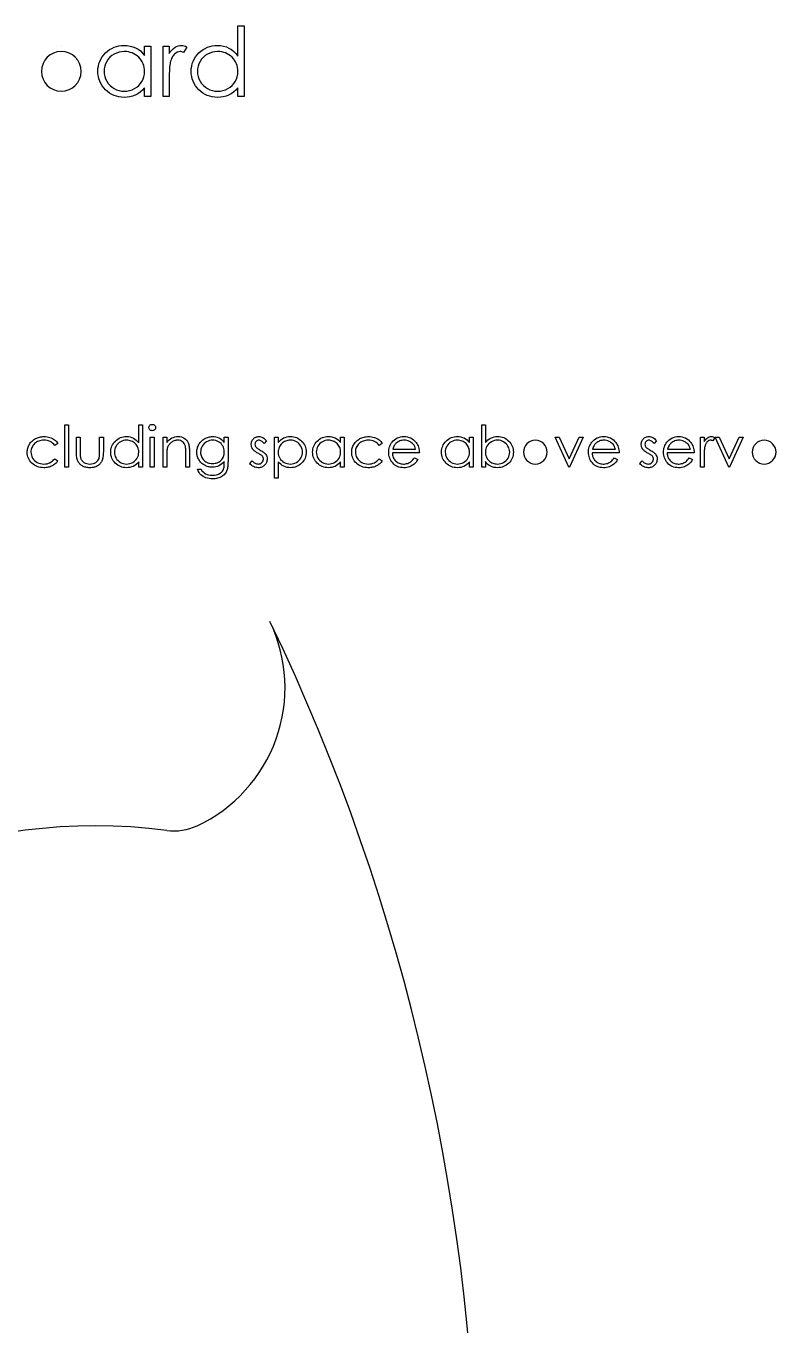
# Model space of a CAD drawing. Header units: inches. Extents: x -3.18 to 1.88, y -2.18 to 2.79.
# Drawn here: x 0.515 to 1.879, y 0.424 to 2.788 of the extents above; entities that cross this region are included whole.
import ezdxf

# ---------------------------------------------------------------- set-up
doc = ezdxf.new("R2010")
doc.units = ezdxf.units.IN
doc.header["$MEASUREMENT"] = 0

msp = doc.modelspace()

# ---------------------------------------------------------------- linework, layer by layer
at = {"color": 7, "linetype": 'Continuous'}
for p, q in [((0.5789, 2.7531), (0.5789, 2.7531)), ((1.4414, 2.0418), (1.4414, 2.0418)), ((1.8578, 2.0418), (1.8578, 2.0418))]:
    msp.add_line(p, q, dxfattribs=at)
at = {"color": 7, "linetype": 'Continuous', "flags": 128}
for points in [[(0.9114, 2.7884), (0.9114, 2.6602), (0.9114, 2.6602), (0.9002, 2.6602), (0.9002, 2.6602), (0.9002, 2.676), (0.9002, 2.676), (0.8963, 2.6718), (0.8922, 2.6682), (0.8879, 2.6652), (0.8833, 2.6627), (0.8786, 2.6609), (0.8736, 2.6596), (0.8683, 2.6588), (0.8629, 2.6586), (0.8629, 2.6586), (0.8581, 2.6588), (0.8534, 2.6594), (0.8489, 2.6605), (0.8446, 2.662), (0.8405, 2.664), (0.8366, 2.6664), (0.8328, 2.6692), (0.8292, 2.6724), (0.8259, 2.676), (0.8231, 2.6797), (0.8207, 2.6836), (0.8188, 2.6878), (0.8172, 2.6921), (0.8162, 2.6966), (0.8155, 2.7012), (0.8153, 2.7061), (0.8153, 2.7061), (0.8155, 2.7109), (0.8162, 2.7155), (0.8173, 2.7199), (0.8188, 2.7241), (0.8208, 2.7282), (0.8232, 2.7321), (0.826, 2.7358), (0.8293, 2.7393), (0.833, 2.7426), (0.8368, 2.7454), (0.8407, 2.7477), (0.8449, 2.7497), (0.8492, 2.7512), (0.8537, 2.7523), (0.8584, 2.7529), (0.8633, 2.7531), (0.8633, 2.7531), (0.8688, 2.7528), (0.8741, 2.7519), (0.8792, 2.7504), (0.8839, 2.7483), (0.8884, 2.7456), (0.8927, 2.7423), (0.8966, 2.7383), (0.9002, 2.7338), (0.9002, 2.7338), (0.9002, 2.7884), (0.9002, 2.7884), (0.9114, 2.7884)], [(0.7416, 2.7515), (0.7416, 2.6602), (0.7416, 2.6602), (0.7303, 2.6602), (0.7303, 2.6602), (0.7303, 2.676), (0.7303, 2.676), (0.7265, 2.6718), (0.7224, 2.6682), (0.718, 2.6652), (0.7135, 2.6627), (0.7087, 2.6609), (0.7037, 2.6596), (0.6985, 2.6588), (0.693, 2.6586), (0.693, 2.6586), (0.6882, 2.6588), (0.6835, 2.6594), (0.6791, 2.6605), (0.6748, 2.662), (0.6706, 2.664), (0.6667, 2.6664), (0.6629, 2.6692), (0.6594, 2.6724), (0.6561, 2.676), (0.6532, 2.6797), (0.6509, 2.6836), (0.6489, 2.6878), (0.6474, 2.6921), (0.6463, 2.6966), (0.6456, 2.7012), (0.6454, 2.7061), (0.6454, 2.7061), (0.6456, 2.7109), (0.6463, 2.7155), (0.6474, 2.7199), (0.6489, 2.7241), (0.6509, 2.7282), (0.6533, 2.7321), (0.6562, 2.7358), (0.6595, 2.7393), (0.6631, 2.7426), (0.6669, 2.7454), (0.6708, 2.7477), (0.675, 2.7497), (0.6793, 2.7512), (0.6838, 2.7523), (0.6885, 2.7529), (0.6934, 2.7531), (0.6934, 2.7531), (0.699, 2.7528), (0.7043, 2.752), (0.7093, 2.7506), (0.7141, 2.7487), (0.7185, 2.7462), (0.7228, 2.743), (0.7267, 2.7391), (0.7303, 2.7346), (0.7303, 2.7346), (0.7303, 2.7515), (0.7303, 2.7515), (0.7416, 2.7515)], [(0.764, 2.7515), (0.7752, 2.7515), (0.7752, 2.7515), (0.7752, 2.7381), (0.7752, 2.7381), (0.7778, 2.7418), (0.7804, 2.7449), (0.7831, 2.7475), (0.7858, 2.7496), (0.7887, 2.7511), (0.7916, 2.7522), (0.7945, 2.7529), (0.7975, 2.7531), (0.7975, 2.7531), (0.7998, 2.7529), (0.8022, 2.7523), (0.8047, 2.7514), (0.8073, 2.75), (0.8073, 2.75), (0.8011, 2.7403), (0.8011, 2.7403), (0.7995, 2.741), (0.798, 2.7415), (0.7966, 2.7418), (0.7954, 2.7419), (0.7954, 2.7419), (0.7927, 2.7416), (0.79, 2.7407), (0.7875, 2.7392), (0.7849, 2.7371), (0.7837, 2.7358), (0.7825, 2.7344), (0.7815, 2.7328), (0.7805, 2.731), (0.7795, 2.729), (0.7787, 2.7269), (0.7779, 2.7246), (0.7772, 2.7222), (0.7772, 2.7222), (0.7767, 2.72), (0.7763, 2.7174), (0.776, 2.7142), (0.7757, 2.7105), (0.7755, 2.7063), (0.7753, 2.7017), (0.7752, 2.6965), (0.7752, 2.6909), (0.7752, 2.6909), (0.7752, 2.6602), (0.7752, 2.6602), (0.764, 2.6602), (0.764, 2.6602), (0.764, 2.7515)], [(0.6935, 2.7419), (0.6886, 2.7416), (0.6839, 2.7407), (0.6794, 2.7392), (0.6751, 2.7372), (0.6711, 2.7346), (0.6675, 2.7315), (0.6643, 2.728), (0.6616, 2.724), (0.6594, 2.7197), (0.6579, 2.7152), (0.6569, 2.7107), (0.6566, 2.706), (0.6566, 2.706), (0.6569, 2.7013), (0.6579, 2.6968), (0.6595, 2.6923), (0.6617, 2.6879), (0.6644, 2.6839), (0.6676, 2.6803), (0.6712, 2.6772), (0.6752, 2.6746), (0.6795, 2.6725), (0.684, 2.671), (0.6886, 2.6701), (0.6934, 2.6698), (0.6934, 2.6698), (0.6983, 2.6701), (0.703, 2.671), (0.7076, 2.6724), (0.7121, 2.6745), (0.7162, 2.6771), (0.7198, 2.6801), (0.723, 2.6835), (0.7256, 2.6874), (0.7277, 2.6915), (0.7292, 2.696), (0.73, 2.7007), (0.7303, 2.7056), (0.7303, 2.7056), (0.7302, 2.7094), (0.7297, 2.7131), (0.7288, 2.7165), (0.7277, 2.7198), (0.7262, 2.723), (0.7244, 2.726), (0.7222, 2.7288), (0.7197, 2.7315), (0.717, 2.7339), (0.7141, 2.7361), (0.711, 2.7378), (0.7079, 2.7393), (0.7045, 2.7404), (0.701, 2.7412), (0.6973, 2.7418), (0.6935, 2.7419)], [(0.8634, 2.7419), (0.8585, 2.7416), (0.8538, 2.7407), (0.8493, 2.7392), (0.8449, 2.7372), (0.8409, 2.7346), (0.8374, 2.7315), (0.8342, 2.728), (0.8315, 2.724), (0.8293, 2.7197), (0.8277, 2.7152), (0.8268, 2.7107), (0.8265, 2.706), (0.8265, 2.706), (0.8268, 2.7013), (0.8277, 2.6968), (0.8293, 2.6923), (0.8315, 2.6879), (0.8343, 2.6839), (0.8374, 2.6803), (0.841, 2.6772), (0.8451, 2.6746), (0.8494, 2.6725), (0.8539, 2.671), (0.8585, 2.6701), (0.8633, 2.6698), (0.8633, 2.6698), (0.8682, 2.6701), (0.8729, 2.671), (0.8775, 2.6724), (0.8819, 2.6745), (0.8861, 2.6771), (0.8897, 2.6801), (0.8928, 2.6835), (0.8955, 2.6874), (0.8975, 2.6915), (0.899, 2.696), (0.8999, 2.7007), (0.9002, 2.7056), (0.9002, 2.7056), (0.9, 2.7094), (0.8995, 2.7131), (0.8987, 2.7165), (0.8976, 2.7198), (0.8961, 2.723), (0.8942, 2.726), (0.8921, 2.7288), (0.8896, 2.7315), (0.8868, 2.7339), (0.884, 2.7361), (0.8809, 2.7378), (0.8777, 2.7393), (0.8744, 2.7404), (0.8709, 2.7412), (0.8672, 2.7418), (0.8634, 2.7419)], [(0.5852, 2.0629), (0.5919, 2.0629), (0.5919, 2.0629), (0.5919, 1.986), (0.5919, 1.986), (0.5852, 1.986), (0.5852, 1.986), (0.5852, 2.0629)], [(0.7265, 2.0629), (0.7265, 1.986), (0.7265, 1.986), (0.7198, 1.986), (0.7198, 1.986), (0.7198, 1.9955), (0.7198, 1.9955), (0.7174, 1.993), (0.715, 1.9908), (0.7124, 1.989), (0.7097, 1.9875), (0.7068, 1.9864), (0.7038, 1.9857), (0.7007, 1.9852), (0.6974, 1.985), (0.6974, 1.985), (0.6945, 1.9852), (0.6917, 1.9856), (0.689, 1.9862), (0.6864, 1.9871), (0.684, 1.9883), (0.6816, 1.9897), (0.6793, 1.9914), (0.6772, 1.9933), (0.6752, 1.9955), (0.6735, 1.9977), (0.6721, 2.0001), (0.6709, 2.0026), (0.67, 2.0051), (0.6693, 2.0078), (0.669, 2.0106), (0.6688, 2.0136), (0.6688, 2.0136), (0.669, 2.0164), (0.6693, 2.0192), (0.67, 2.0218), (0.6709, 2.0244), (0.6721, 2.0268), (0.6736, 2.0291), (0.6753, 2.0314), (0.6773, 2.0335), (0.6794, 2.0354), (0.6817, 2.0371), (0.6841, 2.0385), (0.6866, 2.0397), (0.6892, 2.0406), (0.6919, 2.0413), (0.6947, 2.0416), (0.6976, 2.0418), (0.6976, 2.0418), (0.701, 2.0416), (0.7041, 2.041), (0.7072, 2.0401), (0.71, 2.0389), (0.7127, 2.0372), (0.7152, 2.0353), (0.7176, 2.0329), (0.7198, 2.0302), (0.7198, 2.0302), (0.7198, 2.0629), (0.7198, 2.0629), (0.7265, 2.0629)], [(0.7443, 2.0639), (0.7455, 2.0638), (0.7467, 2.0635), (0.7477, 2.0629), (0.7487, 2.0622), (0.7495, 2.0613), (0.7501, 2.0603), (0.7504, 2.0592), (0.7505, 2.0581), (0.7505, 2.0581), (0.7504, 2.057), (0.7501, 2.0559), (0.7495, 2.0549), (0.7487, 2.054), (0.7477, 2.0533), (0.7467, 2.0528), (0.7455, 2.0525), (0.7443, 2.0523), (0.7443, 2.0523), (0.743, 2.0525), (0.7419, 2.0528), (0.7408, 2.0533), (0.7399, 2.054), (0.7391, 2.0549), (0.7385, 2.0559), (0.7382, 2.057), (0.738, 2.0581), (0.738, 2.0581), (0.7382, 2.0592), (0.7385, 2.0603), (0.7391, 2.0613), (0.7399, 2.0622), (0.7408, 2.0629), (0.7419, 2.0635), (0.743, 2.0638), (0.7443, 2.0639)], [(1.3438, 1.986), (1.3438, 2.0629), (1.3438, 2.0629), (1.3505, 2.0629), (1.3505, 2.0629), (1.3505, 2.0309), (1.3505, 2.0309), (1.3529, 2.0334), (1.3553, 2.0356), (1.3579, 2.0375), (1.3606, 2.039), (1.3635, 2.0402), (1.3665, 2.0411), (1.3696, 2.0416), (1.3729, 2.0418), (1.3729, 2.0418), (1.3758, 2.0416), (1.3786, 2.0412), (1.3813, 2.0406), (1.3839, 2.0397), (1.3863, 2.0385), (1.3887, 2.0371), (1.391, 2.0354), (1.3931, 2.0335), (1.3951, 2.0313), (1.3968, 2.0291), (1.3982, 2.0267), (1.3994, 2.0243), (1.4003, 2.0217), (1.401, 2.019), (1.4014, 2.0162), (1.4015, 2.0133), (1.4015, 2.0133), (1.4014, 2.0104), (1.401, 2.0077), (1.4003, 2.005), (1.3994, 2.0025), (1.3982, 2), (1.3967, 1.9977), (1.395, 1.9954), (1.393, 1.9933), (1.3909, 1.9914), (1.3886, 1.9897), (1.3862, 1.9883), (1.3837, 1.9871), (1.3811, 1.9862), (1.3784, 1.9855), (1.3756, 1.9852), (1.3727, 1.985), (1.3727, 1.985), (1.3694, 1.9852), (1.3662, 1.9857), (1.3632, 1.9865), (1.3603, 1.9877), (1.3576, 1.9892), (1.3551, 1.9911), (1.3528, 1.9935), (1.3505, 1.9961), (1.3505, 1.9961), (1.3505, 1.986), (1.3505, 1.986), (1.3438, 1.986)], [(0.5727, 2.0289), (0.567, 2.0254), (0.567, 2.0254), (0.5651, 2.0277), (0.563, 2.0296), (0.5608, 2.0313), (0.5584, 2.0326), (0.5558, 2.0337), (0.5531, 2.0344), (0.5502, 2.0349), (0.5471, 2.035), (0.5471, 2.035), (0.5446, 2.0349), (0.5422, 2.0346), (0.54, 2.0342), (0.5378, 2.0335), (0.5358, 2.0326), (0.5339, 2.0315), (0.532, 2.0302), (0.5303, 2.0288), (0.5287, 2.0272), (0.5274, 2.0255), (0.5262, 2.0237), (0.5253, 2.0218), (0.5246, 2.0199), (0.524, 2.0179), (0.5237, 2.0157), (0.5236, 2.0136), (0.5236, 2.0136), (0.5238, 2.0107), (0.5244, 2.0079), (0.5254, 2.0052), (0.5267, 2.0026), (0.5284, 2.0002), (0.5303, 1.998), (0.5326, 1.9962), (0.5351, 1.9946), (0.5379, 1.9934), (0.5408, 1.9925), (0.5439, 1.9919), (0.5471, 1.9918), (0.5471, 1.9918), (0.5501, 1.9919), (0.5529, 1.9924), (0.5556, 1.9931), (0.5582, 1.9942), (0.5606, 1.9955), (0.5629, 1.9972), (0.565, 1.9991), (0.567, 2.0014), (0.567, 2.0014), (0.5727, 1.9977), (0.5727, 1.9977), (0.5716, 1.9962), (0.5705, 1.9948), (0.5693, 1.9936), (0.568, 1.9924), (0.5667, 1.9912), (0.5652, 1.9902), (0.5637, 1.9892), (0.5621, 1.9884), (0.5604, 1.9876), (0.5587, 1.9869), (0.5569, 1.9863), (0.555, 1.9859), (0.5531, 1.9855), (0.5511, 1.9852), (0.5491, 1.9851), (0.547, 1.985), (0.547, 1.985), (0.5438, 1.9852), (0.5408, 1.9855), (0.5379, 1.9862), (0.5351, 1.9871), (0.5325, 1.9882), (0.53, 1.9896), (0.5277, 1.9913), (0.5255, 1.9932), (0.5234, 1.9953), (0.5217, 1.9975), (0.5202, 1.9998), (0.519, 2.0022), (0.5181, 2.0047), (0.5174, 2.0073), (0.517, 2.0101), (0.5169, 2.013), (0.5169, 2.013), (0.517, 2.0149), (0.5171, 2.0168), (0.5174, 2.0187), (0.5179, 2.0205), (0.5185, 2.0223), (0.5191, 2.0241), (0.52, 2.0258), (0.5209, 2.0275), (0.5219, 2.0291), (0.5231, 2.0307), (0.5243, 2.0321), (0.5257, 2.0335), (0.5271, 2.0348), (0.5286, 2.0359), (0.5302, 2.037), (0.5319, 2.038), (0.5337, 2.0389), (0.5355, 2.0396), (0.5374, 2.0403), (0.5393, 2.0408), (0.5413, 2.0412), (0.5433, 2.0415), (0.5454, 2.0417), (0.5476, 2.0418), (0.5476, 2.0418), (0.5503, 2.0417), (0.5529, 2.0413), (0.5555, 2.0408), (0.5581, 2.0401), (0.5605, 2.0392), (0.5628, 2.0382), (0.5648, 2.037), (0.5667, 2.0357), (0.5684, 2.0343), (0.5699, 2.0327), (0.5714, 2.0309), (0.5727, 2.0289)], [(0.6063, 2.0408), (0.613, 2.0408), (0.613, 2.0408), (0.613, 2.0154), (0.613, 2.0154), (0.6131, 2.0131), (0.6131, 2.0111), (0.6132, 2.0092), (0.6133, 2.0075), (0.6135, 2.006), (0.6136, 2.0047), (0.6139, 2.0035), (0.6141, 2.0026), (0.6141, 2.0026), (0.6146, 2.0014), (0.6151, 2.0002), (0.6157, 1.9991), (0.6164, 1.9981), (0.6172, 1.9971), (0.6181, 1.9962), (0.6191, 1.9954), (0.6202, 1.9947), (0.6226, 1.9934), (0.6251, 1.9925), (0.6279, 1.9919), (0.6309, 1.9918), (0.6309, 1.9918), (0.6339, 1.9919), (0.6367, 1.9925), (0.6392, 1.9934), (0.6415, 1.9946), (0.6435, 1.9961), (0.6452, 1.9979), (0.6465, 1.9998), (0.6475, 2.002), (0.6475, 2.002), (0.6478, 2.0029), (0.648, 2.004), (0.6482, 2.0054), (0.6484, 2.0069), (0.6485, 2.0087), (0.6485, 2.0107), (0.6486, 2.013), (0.6486, 2.0154), (0.6486, 2.0154), (0.6486, 2.0408), (0.6486, 2.0408), (0.6554, 2.0408), (0.6554, 2.0408), (0.6554, 2.0141), (0.6554, 2.0141), (0.6553, 2.0114), (0.6552, 2.0089), (0.655, 2.0065), (0.6547, 2.0043), (0.6543, 2.0022), (0.6538, 2.0004), (0.6533, 1.9987), (0.6526, 1.9972), (0.6519, 1.9958), (0.6511, 1.9945), (0.6502, 1.9933), (0.6493, 1.9921), (0.6482, 1.991), (0.6471, 1.99), (0.6458, 1.9891), (0.6445, 1.9883), (0.6431, 1.9875), (0.6416, 1.9868), (0.64, 1.9863), (0.6384, 1.9858), (0.6366, 1.9855), (0.6348, 1.9852), (0.6329, 1.9851), (0.6309, 1.985), (0.6309, 1.985), (0.6289, 1.9851), (0.627, 1.9852), (0.6251, 1.9855), (0.6234, 1.9858), (0.6217, 1.9863), (0.6201, 1.9868), (0.6186, 1.9875), (0.6172, 1.9883), (0.6159, 1.9891), (0.6146, 1.99), (0.6135, 1.991), (0.6124, 1.9921), (0.6114, 1.9933), (0.6106, 1.9945), (0.6097, 1.9959), (0.609, 1.9973), (0.6084, 1.9988), (0.6078, 2.0005), (0.6074, 2.0024), (0.607, 2.0045), (0.6067, 2.0067), (0.6065, 2.0092), (0.6064, 2.0118), (0.6063, 2.0146), (0.6063, 2.0146), (0.6063, 2.0408)], [(0.6977, 2.035), (0.6947, 2.0349), (0.6919, 2.0343), (0.6892, 2.0334), (0.6866, 2.0322), (0.6842, 2.0307), (0.6821, 2.0288), (0.6802, 2.0267), (0.6785, 2.0243), (0.6772, 2.0217), (0.6763, 2.019), (0.6757, 2.0163), (0.6755, 2.0135), (0.6755, 2.0135), (0.6757, 2.0107), (0.6763, 2.0079), (0.6772, 2.0053), (0.6786, 2.0027), (0.6802, 2.0002), (0.6821, 1.9981), (0.6843, 1.9962), (0.6867, 1.9946), (0.6893, 1.9934), (0.692, 1.9925), (0.6948, 1.9919), (0.6976, 1.9918), (0.6976, 1.9918), (0.7005, 1.9919), (0.7034, 1.9925), (0.7061, 1.9934), (0.7088, 1.9946), (0.7113, 1.9962), (0.7135, 1.998), (0.7153, 2), (0.7169, 2.0023), (0.7182, 2.0048), (0.7191, 2.0075), (0.7196, 2.0103), (0.7198, 2.0133), (0.7198, 2.0133), (0.7197, 2.0156), (0.7194, 2.0177), (0.7189, 2.0198), (0.7182, 2.0218), (0.7173, 2.0237), (0.7162, 2.0255), (0.7149, 2.0272), (0.7134, 2.0288), (0.7118, 2.0303), (0.71, 2.0315), (0.7082, 2.0326), (0.7063, 2.0335), (0.7043, 2.0342), (0.7022, 2.0346), (0.7, 2.0349), (0.6977, 2.035)], [(0.7409, 2.0408), (0.7477, 2.0408), (0.7477, 2.0408), (0.7477, 1.986), (0.7477, 1.986), (0.7409, 1.986), (0.7409, 1.986), (0.7409, 2.0408)], [(0.764, 2.0408), (0.7707, 2.0408), (0.7707, 2.0408), (0.7707, 2.0309), (0.7707, 2.0309), (0.7729, 2.0336), (0.7753, 2.0358), (0.7777, 2.0377), (0.7802, 2.0392), (0.7829, 2.0403), (0.7857, 2.0411), (0.7886, 2.0416), (0.7916, 2.0418), (0.7916, 2.0418), (0.7946, 2.0416), (0.7975, 2.041), (0.8002, 2.04), (0.8026, 2.0387), (0.8049, 2.037), (0.8069, 2.035), (0.8085, 2.0328), (0.8098, 2.0303), (0.8103, 2.0289), (0.8108, 2.0273), (0.8112, 2.0256), (0.8115, 2.0236), (0.8118, 2.0215), (0.8119, 2.0192), (0.8121, 2.0167), (0.8121, 2.014), (0.8121, 2.014), (0.8121, 1.986), (0.8121, 1.986), (0.8054, 1.986), (0.8054, 1.986), (0.8054, 2.0118), (0.8054, 2.0118), (0.8053, 2.014), (0.8053, 2.0161), (0.8052, 2.0179), (0.8052, 2.0196), (0.805, 2.021), (0.8049, 2.0223), (0.8047, 2.0234), (0.8046, 2.0242), (0.8046, 2.0242), (0.8038, 2.0268), (0.8027, 2.029), (0.8014, 2.0308), (0.7997, 2.0323), (0.7978, 2.0335), (0.7956, 2.0344), (0.7932, 2.0349), (0.7904, 2.035), (0.7904, 2.035), (0.7888, 2.035), (0.7872, 2.0348), (0.7857, 2.0345), (0.7842, 2.034), (0.7827, 2.0334), (0.7813, 2.0327), (0.7799, 2.0318), (0.7786, 2.0309), (0.7774, 2.0298), (0.7763, 2.0287), (0.7752, 2.0275), (0.7743, 2.0262), (0.7735, 2.0249), (0.7728, 2.0235), (0.7722, 2.022), (0.7718, 2.0205), (0.7718, 2.0205), (0.7715, 2.0194), (0.7713, 2.0181), (0.7711, 2.0166), (0.771, 2.0148), (0.7709, 2.0129), (0.7708, 2.0107), (0.7708, 2.0084), (0.7707, 2.0058), (0.7707, 2.0058), (0.7707, 1.986), (0.7707, 1.986), (0.764, 1.986), (0.764, 1.986), (0.764, 2.0408)], [(0.8755, 2.0408), (0.8823, 2.0408), (0.8823, 2.0408), (0.8823, 1.9973), (0.8823, 1.9973), (0.8822, 1.9945), (0.8822, 1.9919), (0.882, 1.9896), (0.8818, 1.9874), (0.8815, 1.9854), (0.8811, 1.9835), (0.8807, 1.9819), (0.8803, 1.9805), (0.8803, 1.9805), (0.8795, 1.9787), (0.8787, 1.977), (0.8777, 1.9753), (0.8765, 1.9738), (0.8753, 1.9724), (0.8739, 1.9712), (0.8724, 1.97), (0.8708, 1.9689), (0.869, 1.968), (0.8672, 1.9671), (0.8653, 1.9664), (0.8633, 1.9659), (0.8612, 1.9654), (0.8591, 1.9651), (0.8568, 1.9649), (0.8545, 1.9648), (0.8545, 1.9648), (0.8511, 1.965), (0.8479, 1.9654), (0.8448, 1.966), (0.842, 1.9669), (0.8393, 1.968), (0.8369, 1.9692), (0.8348, 1.9706), (0.8329, 1.9723), (0.8312, 1.9741), (0.8296, 1.9764), (0.828, 1.9791), (0.8265, 1.9822), (0.8265, 1.9822), (0.8332, 1.9822), (0.8332, 1.9822), (0.8349, 1.9796), (0.8369, 1.9775), (0.839, 1.9756), (0.8414, 1.9742), (0.8441, 1.973), (0.847, 1.9722), (0.8503, 1.9717), (0.8539, 1.9716), (0.8539, 1.9716), (0.8574, 1.9717), (0.8606, 1.9722), (0.8635, 1.973), (0.8662, 1.9742), (0.8685, 1.9755), (0.8705, 1.9771), (0.8721, 1.9788), (0.8734, 1.9807), (0.8739, 1.9817), (0.8743, 1.983), (0.8747, 1.9843), (0.875, 1.9859), (0.8752, 1.9876), (0.8754, 1.9895), (0.8755, 1.9915), (0.8755, 1.9937), (0.8755, 1.9937), (0.8755, 1.9965), (0.8755, 1.9965), (0.8734, 1.9941), (0.8711, 1.992), (0.8686, 1.9902), (0.8658, 1.9887), (0.8629, 1.9875), (0.8599, 1.9867), (0.8568, 1.9862), (0.8536, 1.986), (0.8536, 1.986), (0.8518, 1.9861), (0.8499, 1.9862), (0.8481, 1.9865), (0.8463, 1.9869), (0.8446, 1.9875), (0.8428, 1.9881), (0.8411, 1.9889), (0.8394, 1.9897), (0.8378, 1.9907), (0.8363, 1.9918), (0.8349, 1.9929), (0.8336, 1.9941), (0.8323, 1.9954), (0.8312, 1.9968), (0.8301, 1.9982), (0.8292, 1.9997), (0.8283, 2.0013), (0.8276, 2.003), (0.827, 2.0046), (0.8264, 2.0064), (0.8261, 2.0081), (0.8258, 2.0099), (0.8256, 2.0117), (0.8255, 2.0136), (0.8255, 2.0136), (0.8256, 2.0154), (0.8258, 2.0173), (0.8261, 2.0191), (0.8265, 2.0209), (0.827, 2.0226), (0.8277, 2.0243), (0.8284, 2.026), (0.8293, 2.0276), (0.8303, 2.0292), (0.8314, 2.0307), (0.8326, 2.0322), (0.8338, 2.0335), (0.8352, 2.0347), (0.8366, 2.0359), (0.8382, 2.037), (0.8398, 2.038), (0.8415, 2.0389), (0.8432, 2.0396), (0.8449, 2.0403), (0.8466, 2.0408), (0.8484, 2.0412), (0.8502, 2.0415), (0.852, 2.0417), (0.8539, 2.0418), (0.8539, 2.0418), (0.8569, 2.0416), (0.8598, 2.0412), (0.8626, 2.0405), (0.8653, 2.0394), (0.8679, 2.0381), (0.8705, 2.0362), (0.8731, 2.0339), (0.8755, 2.0312), (0.8755, 2.0312), (0.8755, 2.0408)], [(0.8544, 2.035), (0.8514, 2.0349), (0.8486, 2.0343), (0.8459, 2.0334), (0.8433, 2.0322), (0.8408, 2.0306), (0.8387, 2.0288), (0.8368, 2.0266), (0.8352, 2.0242), (0.8339, 2.0217), (0.833, 2.019), (0.8325, 2.0162), (0.8323, 2.0133), (0.8323, 2.0133), (0.8324, 2.0111), (0.8327, 2.009), (0.8331, 2.007), (0.8338, 2.0052), (0.8346, 2.0034), (0.8357, 2.0017), (0.8369, 2.0001), (0.8383, 1.9986), (0.8399, 1.9972), (0.8416, 1.996), (0.8434, 1.995), (0.8453, 1.9942), (0.8473, 1.9936), (0.8494, 1.9931), (0.8516, 1.9928), (0.854, 1.9927), (0.854, 1.9927), (0.8564, 1.9928), (0.8586, 1.9931), (0.8607, 1.9935), (0.8628, 1.9942), (0.8647, 1.995), (0.8664, 1.996), (0.8681, 1.9972), (0.8696, 1.9985), (0.871, 2), (0.8722, 2.0016), (0.8732, 2.0034), (0.8741, 2.0052), (0.8747, 2.0072), (0.8752, 2.0092), (0.8755, 2.0114), (0.8755, 2.0137), (0.8755, 2.0137), (0.8754, 2.0167), (0.8749, 2.0195), (0.874, 2.0222), (0.8728, 2.0246), (0.8713, 2.0269), (0.8695, 2.029), (0.8675, 2.0307), (0.8651, 2.0322), (0.8626, 2.0335), (0.86, 2.0343), (0.8572, 2.0349), (0.8544, 2.035)], [(0.9525, 2.034), (0.9479, 2.0293), (0.9479, 2.0293), (0.9467, 2.0306), (0.9455, 2.0318), (0.9443, 2.0328), (0.9431, 2.0336), (0.9419, 2.0342), (0.9408, 2.0347), (0.9396, 2.0349), (0.9384, 2.035), (0.9384, 2.035), (0.937, 2.0349), (0.9357, 2.0345), (0.9345, 2.0338), (0.9334, 2.0328), (0.9325, 2.0317), (0.9318, 2.0304), (0.9315, 2.0291), (0.9313, 2.0277), (0.9313, 2.0277), (0.9314, 2.0264), (0.9318, 2.0251), (0.9324, 2.0239), (0.9332, 2.0227), (0.9332, 2.0227), (0.9337, 2.0221), (0.9344, 2.0214), (0.9351, 2.0208), (0.9361, 2.0201), (0.9371, 2.0194), (0.9383, 2.0186), (0.9396, 2.0178), (0.941, 2.017), (0.941, 2.017), (0.9427, 2.016), (0.9443, 2.0151), (0.9458, 2.0141), (0.9471, 2.0131), (0.9483, 2.0122), (0.9493, 2.0112), (0.9502, 2.0103), (0.9509, 2.0093), (0.9509, 2.0093), (0.952, 2.0074), (0.9528, 2.0053), (0.9533, 2.0032), (0.9534, 2.0009), (0.9534, 2.0009), (0.9534, 1.9992), (0.9531, 1.9977), (0.9528, 1.9962), (0.9523, 1.9948), (0.9516, 1.9934), (0.9508, 1.9921), (0.9499, 1.9908), (0.9488, 1.9896), (0.9476, 1.9886), (0.9464, 1.9876), (0.9451, 1.9868), (0.9437, 1.9862), (0.9422, 1.9857), (0.9407, 1.9853), (0.9391, 1.9851), (0.9374, 1.985), (0.9374, 1.985), (0.9351, 1.9852), (0.9329, 1.9855), (0.9307, 1.9861), (0.9286, 1.987), (0.9266, 1.9881), (0.9248, 1.9894), (0.9232, 1.9908), (0.9217, 1.9925), (0.9217, 1.9925), (0.9262, 1.9975), (0.9262, 1.9975), (0.9275, 1.9962), (0.9288, 1.995), (0.9301, 1.994), (0.9314, 1.9932), (0.9328, 1.9926), (0.9342, 1.9921), (0.9356, 1.9919), (0.937, 1.9918), (0.937, 1.9918), (0.939, 1.9919), (0.9408, 1.9924), (0.9424, 1.9932), (0.9439, 1.9944), (0.9451, 1.9958), (0.946, 1.9973), (0.9465, 1.9989), (0.9467, 2.0006), (0.9467, 2.0006), (0.9466, 2.002), (0.9462, 2.0034), (0.9457, 2.0046), (0.9449, 2.0058), (0.9449, 2.0058), (0.9443, 2.0064), (0.9436, 2.007), (0.9428, 2.0077), (0.9419, 2.0084), (0.9408, 2.0091), (0.9395, 2.0098), (0.9381, 2.0106), (0.9365, 2.0115), (0.9365, 2.0115), (0.9349, 2.0124), (0.9333, 2.0134), (0.932, 2.0143), (0.9307, 2.0152), (0.9296, 2.0162), (0.9286, 2.0171), (0.9278, 2.018), (0.9271, 2.0189), (0.9271, 2.0189), (0.926, 2.0209), (0.9252, 2.0229), (0.9247, 2.0251), (0.9246, 2.0274), (0.9246, 2.0274), (0.9246, 2.0289), (0.9248, 2.0303), (0.9251, 2.0317), (0.9256, 2.0331), (0.9261, 2.0343), (0.9268, 2.0355), (0.9276, 2.0366), (0.9285, 2.0377), (0.9295, 2.0386), (0.9306, 2.0395), (0.9318, 2.0402), (0.933, 2.0407), (0.9342, 2.0412), (0.9356, 2.0415), (0.937, 2.0417), (0.9384, 2.0418), (0.9384, 2.0418), (0.9402, 2.0416), (0.9419, 2.0413), (0.9437, 2.0407), (0.9454, 2.0398), (0.9472, 2.0387), (0.9489, 2.0374), (0.9507, 2.0358), (0.9525, 2.034)], [(0.9669, 2.0408), (0.9736, 2.0408), (0.9736, 2.0408), (0.9736, 2.0307), (0.9736, 2.0307), (0.9758, 2.0334), (0.9782, 2.0357), (0.9807, 2.0376), (0.9834, 2.0391), (0.9863, 2.0403), (0.9893, 2.0411), (0.9924, 2.0416), (0.9958, 2.0418), (0.9958, 2.0418), (0.9987, 2.0416), (1.0015, 2.0413), (1.0042, 2.0406), (1.0068, 2.0397), (1.0093, 2.0385), (1.0117, 2.0371), (1.014, 2.0354), (1.0161, 2.0335), (1.0181, 2.0314), (1.0198, 2.0291), (1.0213, 2.0268), (1.0225, 2.0244), (1.0234, 2.0218), (1.0241, 2.0192), (1.0244, 2.0164), (1.0246, 2.0136), (1.0246, 2.0136), (1.0244, 2.0106), (1.0241, 2.0078), (1.0234, 2.0051), (1.0225, 2.0026), (1.0213, 2.0001), (1.0199, 1.9977), (1.0182, 1.9955), (1.0162, 1.9933), (1.0141, 1.9914), (1.0118, 1.9897), (1.0094, 1.9883), (1.007, 1.9871), (1.0044, 1.9862), (1.0017, 1.9856), (0.9989, 1.9852), (0.996, 1.985), (0.996, 1.985), (0.9927, 1.9852), (0.9896, 1.9857), (0.9866, 1.9866), (0.9837, 1.9878), (0.981, 1.9893), (0.9784, 1.9912), (0.976, 1.9934), (0.9736, 1.9959), (0.9736, 1.9959), (0.9736, 1.9658), (0.9736, 1.9658), (0.9669, 1.9658), (0.9669, 1.9658), (0.9669, 2.0408)], [(0.9957, 2.035), (0.9934, 2.0349), (0.9912, 2.0346), (0.9891, 2.0342), (0.9871, 2.0335), (0.9852, 2.0326), (0.9834, 2.0315), (0.9816, 2.0303), (0.98, 2.0288), (0.9785, 2.0272), (0.9772, 2.0255), (0.9761, 2.0237), (0.9752, 2.0218), (0.9745, 2.0198), (0.974, 2.0177), (0.9737, 2.0156), (0.9736, 2.0133), (0.9736, 2.0133), (0.9738, 2.0103), (0.9743, 2.0075), (0.9752, 2.0048), (0.9765, 2.0023), (0.978, 2), (0.9799, 1.998), (0.9821, 1.9962), (0.9846, 1.9946), (0.9873, 1.9934), (0.9901, 1.9925), (0.9929, 1.9919), (0.9958, 1.9918), (0.9958, 1.9918), (0.9987, 1.9919), (1.0014, 1.9925), (1.0041, 1.9934), (1.0067, 1.9946), (1.0091, 1.9962), (1.0113, 1.9981), (1.0132, 2.0002), (1.0148, 2.0027), (1.0161, 2.0053), (1.0171, 2.0079), (1.0177, 2.0107), (1.0179, 2.0135), (1.0179, 2.0135), (1.0177, 2.0163), (1.0171, 2.019), (1.0162, 2.0217), (1.0148, 2.0243), (1.0132, 2.0267), (1.0113, 2.0288), (1.0092, 2.0307), (1.0068, 2.0322), (1.0042, 2.0334), (1.0015, 2.0343), (0.9987, 2.0349), (0.9957, 2.035)], [(1.0938, 2.0408), (1.0938, 1.986), (1.0938, 1.986), (1.0871, 1.986), (1.0871, 1.986), (1.0871, 1.9955), (1.0871, 1.9955), (1.0848, 1.993), (1.0823, 1.9908), (1.0797, 1.989), (1.077, 1.9875), (1.0741, 1.9864), (1.0711, 1.9857), (1.068, 1.9852), (1.0647, 1.985), (1.0647, 1.985), (1.0618, 1.9852), (1.059, 1.9856), (1.0563, 1.9862), (1.0537, 1.9871), (1.0513, 1.9883), (1.0489, 1.9897), (1.0466, 1.9914), (1.0445, 1.9933), (1.0425, 1.9955), (1.0408, 1.9977), (1.0394, 2.0001), (1.0382, 2.0026), (1.0373, 2.0051), (1.0366, 2.0078), (1.0363, 2.0106), (1.0361, 2.0136), (1.0361, 2.0136), (1.0363, 2.0164), (1.0366, 2.0192), (1.0373, 2.0218), (1.0382, 2.0244), (1.0394, 2.0268), (1.0409, 2.0291), (1.0426, 2.0314), (1.0446, 2.0335), (1.0467, 2.0354), (1.049, 2.0371), (1.0514, 2.0385), (1.0539, 2.0397), (1.0565, 2.0406), (1.0592, 2.0413), (1.062, 2.0416), (1.0649, 2.0418), (1.0649, 2.0418), (1.0683, 2.0416), (1.0714, 2.0411), (1.0745, 2.0403), (1.0773, 2.0391), (1.08, 2.0376), (1.0825, 2.0357), (1.0849, 2.0334), (1.0871, 2.0307), (1.0871, 2.0307), (1.0871, 2.0408), (1.0871, 2.0408), (1.0938, 2.0408)], [(1.065, 2.035), (1.0621, 2.0349), (1.0592, 2.0343), (1.0565, 2.0334), (1.0539, 2.0322), (1.0515, 2.0307), (1.0494, 2.0288), (1.0475, 2.0267), (1.0458, 2.0243), (1.0445, 2.0217), (1.0436, 2.019), (1.043, 2.0163), (1.0429, 2.0135), (1.0429, 2.0135), (1.043, 2.0107), (1.0436, 2.0079), (1.0446, 2.0053), (1.0459, 2.0027), (1.0475, 2.0002), (1.0494, 1.9981), (1.0516, 1.9962), (1.054, 1.9946), (1.0566, 1.9934), (1.0593, 1.9925), (1.0621, 1.9919), (1.0649, 1.9918), (1.0649, 1.9918), (1.0679, 1.9919), (1.0707, 1.9925), (1.0734, 1.9934), (1.0761, 1.9946), (1.0786, 1.9962), (1.0808, 1.998), (1.0827, 2), (1.0842, 2.0023), (1.0855, 2.0048), (1.0864, 2.0075), (1.0869, 2.0103), (1.0871, 2.0133), (1.0871, 2.0133), (1.087, 2.0156), (1.0867, 2.0177), (1.0862, 2.0198), (1.0855, 2.0218), (1.0846, 2.0237), (1.0835, 2.0255), (1.0822, 2.0272), (1.0807, 2.0288), (1.0791, 2.0303), (1.0773, 2.0315), (1.0755, 2.0326), (1.0736, 2.0335), (1.0716, 2.0342), (1.0695, 2.0346), (1.0673, 2.0349), (1.065, 2.035)], [(1.163, 2.0289), (1.1574, 2.0254), (1.1574, 2.0254), (1.1555, 2.0277), (1.1534, 2.0296), (1.1512, 2.0313), (1.1488, 2.0326), (1.1462, 2.0337), (1.1434, 2.0344), (1.1405, 2.0349), (1.1375, 2.035), (1.1375, 2.035), (1.135, 2.0349), (1.1326, 2.0346), (1.1304, 2.0342), (1.1282, 2.0335), (1.1262, 2.0326), (1.1242, 2.0315), (1.1224, 2.0302), (1.1207, 2.0288), (1.1191, 2.0272), (1.1178, 2.0255), (1.1166, 2.0237), (1.1157, 2.0218), (1.1149, 2.0199), (1.1144, 2.0179), (1.1141, 2.0157), (1.114, 2.0136), (1.114, 2.0136), (1.1142, 2.0107), (1.1148, 2.0079), (1.1157, 2.0052), (1.1171, 2.0026), (1.1188, 2.0002), (1.1207, 1.998), (1.123, 1.9962), (1.1255, 1.9946), (1.1283, 1.9934), (1.1312, 1.9925), (1.1343, 1.9919), (1.1375, 1.9918), (1.1375, 1.9918), (1.1405, 1.9919), (1.1433, 1.9924), (1.146, 1.9931), (1.1486, 1.9942), (1.151, 1.9955), (1.1533, 1.9972), (1.1554, 1.9991), (1.1574, 2.0014), (1.1574, 2.0014), (1.163, 1.9977), (1.163, 1.9977), (1.162, 1.9962), (1.1609, 1.9948), (1.1597, 1.9936), (1.1584, 1.9924), (1.1571, 1.9912), (1.1556, 1.9902), (1.1541, 1.9892), (1.1525, 1.9884), (1.1508, 1.9876), (1.1491, 1.9869), (1.1473, 1.9863), (1.1454, 1.9859), (1.1435, 1.9855), (1.1415, 1.9852), (1.1395, 1.9851), (1.1374, 1.985), (1.1374, 1.985), (1.1342, 1.9852), (1.1312, 1.9855), (1.1283, 1.9862), (1.1255, 1.9871), (1.1229, 1.9882), (1.1204, 1.9896), (1.118, 1.9913), (1.1158, 1.9932), (1.1138, 1.9953), (1.1121, 1.9975), (1.1106, 1.9998), (1.1094, 2.0022), (1.1085, 2.0047), (1.1078, 2.0073), (1.1074, 2.0101), (1.1073, 2.013), (1.1073, 2.013), (1.1073, 2.0149), (1.1075, 2.0168), (1.1078, 2.0187), (1.1083, 2.0205), (1.1088, 2.0223), (1.1095, 2.0241), (1.1103, 2.0258), (1.1113, 2.0275), (1.1123, 2.0291), (1.1135, 2.0307), (1.1147, 2.0321), (1.116, 2.0335), (1.1174, 2.0348), (1.119, 2.0359), (1.1206, 2.037), (1.1223, 2.038), (1.1241, 2.0389), (1.1259, 2.0396), (1.1278, 2.0403), (1.1297, 2.0408), (1.1317, 2.0412), (1.1337, 2.0415), (1.1358, 2.0417), (1.138, 2.0418), (1.138, 2.0418), (1.1406, 2.0417), (1.1433, 2.0413), (1.1459, 2.0408), (1.1485, 2.0401), (1.1509, 2.0392), (1.1531, 2.0382), (1.1552, 2.037), (1.1571, 2.0357), (1.1587, 2.0343), (1.1603, 2.0327), (1.1618, 2.0309), (1.163, 2.0289)], [(1.2215, 2.0033), (1.2275, 2.0002), (1.2275, 2.0002), (1.226, 1.9977), (1.2244, 1.9954), (1.2227, 1.9934), (1.2209, 1.9916), (1.219, 1.9901), (1.217, 1.9888), (1.2149, 1.9877), (1.2126, 1.9867), (1.2102, 1.986), (1.2077, 1.9855), (1.205, 1.9851), (1.2022, 1.985), (1.2022, 1.985), (1.199, 1.9852), (1.196, 1.9856), (1.1932, 1.9863), (1.1906, 1.9872), (1.1882, 1.9884), (1.1859, 1.9899), (1.1838, 1.9917), (1.1819, 1.9937), (1.1802, 1.9959), (1.1787, 1.9982), (1.1774, 2.0005), (1.1764, 2.0029), (1.1756, 2.0054), (1.175, 2.0079), (1.1747, 2.0106), (1.1746, 2.0133), (1.1746, 2.0133), (1.1747, 2.0158), (1.175, 2.0182), (1.1755, 2.0206), (1.1762, 2.023), (1.177, 2.0252), (1.1781, 2.0274), (1.1794, 2.0295), (1.1809, 2.0316), (1.1809, 2.0316), (1.183, 2.0339), (1.1852, 2.036), (1.1877, 2.0378), (1.1903, 2.0392), (1.193, 2.0403), (1.1959, 2.0411), (1.199, 2.0416), (1.2023, 2.0418), (1.2023, 2.0418), (1.2057, 2.0416), (1.2089, 2.0411), (1.2119, 2.0403), (1.2147, 2.0391), (1.2174, 2.0376), (1.2199, 2.0357), (1.2222, 2.0335), (1.2244, 2.031), (1.2244, 2.031), (1.2258, 2.029), (1.227, 2.0269), (1.228, 2.0247), (1.2288, 2.0224), (1.2295, 2.02), (1.2299, 2.0174), (1.2302, 2.0148), (1.2304, 2.012), (1.2304, 2.012), (1.1813, 2.012), (1.1813, 2.012), (1.1815, 2.0098), (1.1818, 2.0077), (1.1822, 2.0058), (1.1829, 2.0039), (1.1837, 2.0021), (1.1847, 2.0005), (1.1859, 1.9989), (1.1872, 1.9974), (1.1887, 1.9961), (1.1902, 1.995), (1.1919, 1.994), (1.1936, 1.9932), (1.1954, 1.9926), (1.1973, 1.9921), (1.1993, 1.9919), (1.2013, 1.9918), (1.2013, 1.9918), (1.2033, 1.9918), (1.2053, 1.9921), (1.2072, 1.9925), (1.2092, 1.993), (1.211, 1.9937), (1.2127, 1.9945), (1.2143, 1.9954), (1.2157, 1.9965), (1.217, 1.9977), (1.2185, 1.9992), (1.22, 2.0011), (1.2215, 2.0033)], [(1.2236, 2.0187), (1.2228, 2.0214), (1.2219, 2.0237), (1.2207, 2.0258), (1.2194, 2.0276), (1.218, 2.0292), (1.2162, 2.0306), (1.2143, 2.0319), (1.2122, 2.033), (1.2099, 2.0339), (1.2075, 2.0345), (1.2051, 2.0349), (1.2027, 2.035), (1.2027, 2.035), (1.2007, 2.035), (1.1987, 2.0347), (1.1968, 2.0343), (1.195, 2.0338), (1.1933, 2.033), (1.1916, 2.0322), (1.1901, 2.0311), (1.1885, 2.0299), (1.1885, 2.0299), (1.1875, 2.0289), (1.1865, 2.0278), (1.1856, 2.0266), (1.1848, 2.0252), (1.184, 2.0238), (1.1833, 2.0222), (1.1826, 2.0205), (1.182, 2.0187), (1.182, 2.0187), (1.2236, 2.0187)], [(1.3284, 2.0408), (1.3284, 1.986), (1.3284, 1.986), (1.3217, 1.986), (1.3217, 1.986), (1.3217, 1.9955), (1.3217, 1.9955), (1.3194, 1.993), (1.3169, 1.9908), (1.3143, 1.989), (1.3116, 1.9875), (1.3087, 1.9864), (1.3057, 1.9857), (1.3026, 1.9852), (1.2993, 1.985), (1.2993, 1.985), (1.2964, 1.9852), (1.2936, 1.9856), (1.2909, 1.9862), (1.2883, 1.9871), (1.2859, 1.9883), (1.2835, 1.9897), (1.2813, 1.9914), (1.2791, 1.9933), (1.2771, 1.9955), (1.2754, 1.9977), (1.274, 2.0001), (1.2728, 2.0026), (1.2719, 2.0051), (1.2713, 2.0078), (1.2709, 2.0106), (1.2707, 2.0136), (1.2707, 2.0136), (1.2709, 2.0164), (1.2713, 2.0192), (1.2719, 2.0218), (1.2729, 2.0244), (1.274, 2.0268), (1.2755, 2.0291), (1.2772, 2.0314), (1.2792, 2.0335), (1.2813, 2.0354), (1.2836, 2.0371), (1.286, 2.0385), (1.2885, 2.0397), (1.2911, 2.0406), (1.2938, 2.0413), (1.2966, 2.0416), (1.2995, 2.0418), (1.2995, 2.0418), (1.3029, 2.0416), (1.3061, 2.0411), (1.3091, 2.0403), (1.3119, 2.0391), (1.3146, 2.0376), (1.3172, 2.0357), (1.3195, 2.0334), (1.3217, 2.0307), (1.3217, 2.0307), (1.3217, 2.0408), (1.3217, 2.0408), (1.3284, 2.0408)], [(1.2996, 2.035), (1.2967, 2.0349), (1.2938, 2.0343), (1.2911, 2.0334), (1.2885, 2.0322), (1.2861, 2.0307), (1.284, 2.0288), (1.2821, 2.0267), (1.2805, 2.0243), (1.2792, 2.0217), (1.2782, 2.019), (1.2776, 2.0163), (1.2775, 2.0135), (1.2775, 2.0135), (1.2777, 2.0107), (1.2782, 2.0079), (1.2792, 2.0053), (1.2805, 2.0027), (1.2821, 2.0002), (1.284, 1.9981), (1.2862, 1.9962), (1.2886, 1.9946), (1.2912, 1.9934), (1.2939, 1.9925), (1.2967, 1.9919), (1.2996, 1.9918), (1.2996, 1.9918), (1.3025, 1.9919), (1.3053, 1.9925), (1.3081, 1.9934), (1.3107, 1.9946), (1.3132, 1.9962), (1.3154, 1.998), (1.3173, 2), (1.3188, 2.0023), (1.3201, 2.0048), (1.321, 2.0075), (1.3215, 2.0103), (1.3217, 2.0133), (1.3217, 2.0133), (1.3216, 2.0156), (1.3213, 2.0177), (1.3208, 2.0198), (1.3201, 2.0218), (1.3192, 2.0237), (1.3181, 2.0255), (1.3168, 2.0272), (1.3153, 2.0288), (1.3137, 2.0303), (1.3119, 2.0315), (1.3101, 2.0326), (1.3082, 2.0335), (1.3062, 2.0342), (1.3041, 2.0346), (1.3019, 2.0349), (1.2996, 2.035)], [(1.3726, 1.9918), (1.3756, 1.9919), (1.3784, 1.9925), (1.3811, 1.9934), (1.3837, 1.9946), (1.3861, 1.9961), (1.3883, 1.998), (1.3901, 2.0001), (1.3918, 2.0025), (1.3931, 2.0051), (1.394, 2.0078), (1.3946, 2.0105), (1.3948, 2.0133), (1.3948, 2.0133), (1.3946, 2.0161), (1.394, 2.0189), (1.3931, 2.0215), (1.3917, 2.0241), (1.3901, 2.0266), (1.3882, 2.0287), (1.386, 2.0306), (1.3836, 2.0322), (1.381, 2.0334), (1.3784, 2.0343), (1.3756, 2.0349), (1.3727, 2.035), (1.3727, 2.035), (1.3698, 2.0349), (1.367, 2.0343), (1.3642, 2.0334), (1.3615, 2.0322), (1.359, 2.0306), (1.3569, 2.0288), (1.355, 2.0267), (1.3534, 2.0244), (1.3521, 2.0219), (1.3513, 2.0193), (1.3507, 2.0165), (1.3505, 2.0135), (1.3505, 2.0135), (1.3507, 2.0112), (1.351, 2.0091), (1.3514, 2.007), (1.3521, 2.005), (1.353, 2.0031), (1.3541, 2.0013), (1.3554, 1.9996), (1.3569, 1.998), (1.3586, 1.9965), (1.3603, 1.9953), (1.3621, 1.9942), (1.364, 1.9933), (1.3661, 1.9926), (1.3682, 1.9922), (1.3703, 1.9919), (1.3726, 1.9918)], [(1.4775, 2.0408), (1.4848, 2.0408), (1.4848, 2.0408), (1.5029, 2.0009), (1.5029, 2.0009), (1.5211, 2.0408), (1.5211, 2.0408), (1.5284, 2.0408), (1.5284, 2.0408), (1.5034, 1.986), (1.5034, 1.986), (1.5025, 1.986), (1.5025, 1.986), (1.4775, 2.0408)], [(1.585, 2.0033), (1.5909, 2.0002), (1.5909, 2.0002), (1.5895, 1.9977), (1.5879, 1.9954), (1.5862, 1.9934), (1.5844, 1.9916), (1.5825, 1.9901), (1.5805, 1.9888), (1.5783, 1.9877), (1.5761, 1.9867), (1.5737, 1.986), (1.5711, 1.9855), (1.5685, 1.9851), (1.5656, 1.985), (1.5656, 1.985), (1.5625, 1.9852), (1.5595, 1.9856), (1.5567, 1.9863), (1.5541, 1.9872), (1.5516, 1.9884), (1.5494, 1.9899), (1.5473, 1.9917), (1.5453, 1.9937), (1.5436, 1.9959), (1.5421, 1.9982), (1.5409, 2.0005), (1.5399, 2.0029), (1.5391, 2.0054), (1.5385, 2.0079), (1.5382, 2.0106), (1.538, 2.0133), (1.538, 2.0133), (1.5382, 2.0158), (1.5384, 2.0182), (1.5389, 2.0206), (1.5396, 2.023), (1.5405, 2.0252), (1.5416, 2.0274), (1.5429, 2.0295), (1.5444, 2.0316), (1.5444, 2.0316), (1.5464, 2.0339), (1.5487, 2.036), (1.5511, 2.0378), (1.5537, 2.0392), (1.5565, 2.0403), (1.5594, 2.0411), (1.5625, 2.0416), (1.5658, 2.0418), (1.5658, 2.0418), (1.5691, 2.0416), (1.5723, 2.0411), (1.5754, 2.0403), (1.5782, 2.0391), (1.5809, 2.0376), (1.5834, 2.0357), (1.5857, 2.0335), (1.5879, 2.031), (1.5879, 2.031), (1.5892, 2.029), (1.5904, 2.0269), (1.5914, 2.0247), (1.5923, 2.0224), (1.5929, 2.02), (1.5934, 2.0174), (1.5937, 2.0148), (1.5938, 2.012), (1.5938, 2.012), (1.5448, 2.012), (1.5448, 2.012), (1.5449, 2.0098), (1.5452, 2.0077), (1.5457, 2.0058), (1.5464, 2.0039), (1.5472, 2.0021), (1.5482, 2.0005), (1.5493, 1.9989), (1.5507, 1.9974), (1.5521, 1.9961), (1.5537, 1.995), (1.5553, 1.994), (1.5571, 1.9932), (1.5589, 1.9926), (1.5607, 1.9921), (1.5627, 1.9919), (1.5648, 1.9918), (1.5648, 1.9918), (1.5668, 1.9918), (1.5688, 1.9921), (1.5707, 1.9925), (1.5726, 1.993), (1.5745, 1.9937), (1.5762, 1.9945), (1.5777, 1.9954), (1.5791, 1.9965), (1.5805, 1.9977), (1.5819, 1.9992), (1.5834, 2.0011), (1.585, 2.0033)], [(1.5871, 2.0187), (1.5863, 2.0214), (1.5853, 2.0237), (1.5842, 2.0258), (1.5829, 2.0276), (1.5814, 2.0292), (1.5797, 2.0306), (1.5778, 2.0319), (1.5756, 2.033), (1.5734, 2.0339), (1.571, 2.0345), (1.5686, 2.0349), (1.5661, 2.035), (1.5661, 2.035), (1.5641, 2.035), (1.5622, 2.0347), (1.5603, 2.0343), (1.5585, 2.0338), (1.5568, 2.033), (1.5551, 2.0322), (1.5535, 2.0311), (1.552, 2.0299), (1.552, 2.0299), (1.551, 2.0289), (1.55, 2.0278), (1.5491, 2.0266), (1.5482, 2.0252), (1.5474, 2.0238), (1.5467, 2.0222), (1.5461, 2.0205), (1.5455, 2.0187), (1.5455, 2.0187), (1.5871, 2.0187)], [(1.6621, 2.034), (1.6575, 2.0293), (1.6575, 2.0293), (1.6563, 2.0306), (1.6551, 2.0318), (1.6539, 2.0328), (1.6527, 2.0336), (1.6516, 2.0342), (1.6504, 2.0347), (1.6492, 2.0349), (1.6481, 2.035), (1.6481, 2.035), (1.6466, 2.0349), (1.6453, 2.0345), (1.6441, 2.0338), (1.643, 2.0328), (1.6421, 2.0317), (1.6415, 2.0304), (1.6411, 2.0291), (1.6409, 2.0277), (1.6409, 2.0277), (1.6411, 2.0264), (1.6414, 2.0251), (1.642, 2.0239), (1.6428, 2.0227), (1.6428, 2.0227), (1.6433, 2.0221), (1.644, 2.0214), (1.6448, 2.0208), (1.6457, 2.0201), (1.6467, 2.0194), (1.6479, 2.0186), (1.6492, 2.0178), (1.6506, 2.017), (1.6506, 2.017), (1.6524, 2.016), (1.654, 2.0151), (1.6554, 2.0141), (1.6567, 2.0131), (1.6579, 2.0122), (1.6589, 2.0112), (1.6598, 2.0103), (1.6605, 2.0093), (1.6605, 2.0093), (1.6616, 2.0074), (1.6624, 2.0053), (1.6629, 2.0032), (1.663, 2.0009), (1.663, 2.0009), (1.663, 1.9992), (1.6628, 1.9977), (1.6624, 1.9962), (1.6619, 1.9948), (1.6612, 1.9934), (1.6605, 1.9921), (1.6595, 1.9908), (1.6584, 1.9896), (1.6573, 1.9886), (1.656, 1.9876), (1.6547, 1.9868), (1.6533, 1.9862), (1.6518, 1.9857), (1.6503, 1.9853), (1.6487, 1.9851), (1.647, 1.985), (1.647, 1.985), (1.6447, 1.9852), (1.6425, 1.9855), (1.6403, 1.9861), (1.6382, 1.987), (1.6362, 1.9881), (1.6344, 1.9894), (1.6328, 1.9908), (1.6313, 1.9925), (1.6313, 1.9925), (1.6358, 1.9975), (1.6358, 1.9975), (1.6371, 1.9962), (1.6384, 1.995), (1.6397, 1.994), (1.6411, 1.9932), (1.6424, 1.9926), (1.6438, 1.9921), (1.6452, 1.9919), (1.6466, 1.9918), (1.6466, 1.9918), (1.6486, 1.9919), (1.6504, 1.9924), (1.652, 1.9932), (1.6535, 1.9944), (1.6547, 1.9958), (1.6556, 1.9973), (1.6561, 1.9989), (1.6563, 2.0006), (1.6563, 2.0006), (1.6562, 2.002), (1.6558, 2.0034), (1.6553, 2.0046), (1.6545, 2.0058), (1.6545, 2.0058), (1.6539, 2.0064), (1.6533, 2.007), (1.6524, 2.0077), (1.6515, 2.0084), (1.6504, 2.0091), (1.6491, 2.0098), (1.6477, 2.0106), (1.6462, 2.0115), (1.6462, 2.0115), (1.6445, 2.0124), (1.643, 2.0134), (1.6416, 2.0143), (1.6403, 2.0152), (1.6392, 2.0162), (1.6382, 2.0171), (1.6374, 2.018), (1.6367, 2.0189), (1.6367, 2.0189), (1.6356, 2.0209), (1.6348, 2.0229), (1.6344, 2.0251), (1.6342, 2.0274), (1.6342, 2.0274), (1.6343, 2.0289), (1.6344, 2.0303), (1.6348, 2.0317), (1.6352, 2.0331), (1.6357, 2.0343), (1.6364, 2.0355), (1.6372, 2.0366), (1.6381, 2.0377), (1.6391, 2.0386), (1.6402, 2.0395), (1.6414, 2.0402), (1.6426, 2.0407), (1.6438, 2.0412), (1.6452, 2.0415), (1.6466, 2.0417), (1.6481, 2.0418), (1.6481, 2.0418), (1.6498, 2.0416), (1.6515, 2.0413), (1.6533, 2.0407), (1.6551, 2.0398), (1.6568, 2.0387), (1.6586, 2.0374), (1.6603, 2.0358), (1.6621, 2.034)], [(1.7215, 2.0033), (1.7275, 2.0002), (1.7275, 2.0002), (1.726, 1.9977), (1.7244, 1.9954), (1.7227, 1.9934), (1.7209, 1.9916), (1.719, 1.9901), (1.717, 1.9888), (1.7149, 1.9877), (1.7126, 1.9867), (1.7102, 1.986), (1.7077, 1.9855), (1.705, 1.9851), (1.7022, 1.985), (1.7022, 1.985), (1.699, 1.9852), (1.696, 1.9856), (1.6932, 1.9863), (1.6906, 1.9872), (1.6882, 1.9884), (1.6859, 1.9899), (1.6838, 1.9917), (1.6819, 1.9937), (1.6802, 1.9959), (1.6787, 1.9982), (1.6774, 2.0005), (1.6764, 2.0029), (1.6756, 2.0054), (1.675, 2.0079), (1.6747, 2.0106), (1.6746, 2.0133), (1.6746, 2.0133), (1.6747, 2.0158), (1.675, 2.0182), (1.6755, 2.0206), (1.6762, 2.023), (1.677, 2.0252), (1.6781, 2.0274), (1.6794, 2.0295), (1.6809, 2.0316), (1.6809, 2.0316), (1.683, 2.0339), (1.6852, 2.036), (1.6877, 2.0378), (1.6903, 2.0392), (1.693, 2.0403), (1.6959, 2.0411), (1.699, 2.0416), (1.7023, 2.0418), (1.7023, 2.0418), (1.7057, 2.0416), (1.7089, 2.0411), (1.7119, 2.0403), (1.7147, 2.0391), (1.7174, 2.0376), (1.7199, 2.0357), (1.7222, 2.0335), (1.7244, 2.031), (1.7244, 2.031), (1.7258, 2.029), (1.727, 2.0269), (1.728, 2.0247), (1.7288, 2.0224), (1.7295, 2.02), (1.7299, 2.0174), (1.7302, 2.0148), (1.7304, 2.012), (1.7304, 2.012), (1.6813, 2.012), (1.6813, 2.012), (1.6815, 2.0098), (1.6818, 2.0077), (1.6822, 2.0058), (1.6829, 2.0039), (1.6837, 2.0021), (1.6847, 2.0005), (1.6859, 1.9989), (1.6872, 1.9974), (1.6887, 1.9961), (1.6902, 1.995), (1.6919, 1.994), (1.6936, 1.9932), (1.6954, 1.9926), (1.6973, 1.9921), (1.6993, 1.9919), (1.7013, 1.9918), (1.7013, 1.9918), (1.7033, 1.9918), (1.7053, 1.9921), (1.7072, 1.9925), (1.7092, 1.993), (1.711, 1.9937), (1.7127, 1.9945), (1.7143, 1.9954), (1.7157, 1.9965), (1.717, 1.9977), (1.7185, 1.9992), (1.72, 2.0011), (1.7215, 2.0033)], [(1.7236, 2.0187), (1.7228, 2.0214), (1.7219, 2.0237), (1.7207, 2.0258), (1.7194, 2.0276), (1.718, 2.0292), (1.7162, 2.0306), (1.7143, 2.0319), (1.7122, 2.033), (1.7099, 2.0339), (1.7075, 2.0345), (1.7051, 2.0349), (1.7027, 2.035), (1.7027, 2.035), (1.7007, 2.035), (1.6987, 2.0347), (1.6968, 2.0343), (1.695, 2.0338), (1.6933, 2.033), (1.6916, 2.0322), (1.6901, 2.0311), (1.6885, 2.0299), (1.6885, 2.0299), (1.6875, 2.0289), (1.6865, 2.0278), (1.6856, 2.0266), (1.6848, 2.0252), (1.684, 2.0238), (1.6833, 2.0222), (1.6826, 2.0205), (1.682, 2.0187), (1.682, 2.0187), (1.7236, 2.0187)], [(1.7419, 2.0408), (1.7486, 2.0408), (1.7486, 2.0408), (1.7486, 2.0327), (1.7486, 2.0327), (1.7502, 2.035), (1.7517, 2.0369), (1.7533, 2.0384), (1.755, 2.0396), (1.7567, 2.0406), (1.7584, 2.0412), (1.7602, 2.0416), (1.762, 2.0418), (1.762, 2.0418), (1.7634, 2.0416), (1.7648, 2.0413), (1.7663, 2.0407), (1.7679, 2.0399), (1.7679, 2.0399), (1.7642, 2.0341), (1.7642, 2.0341), (1.7632, 2.0345), (1.7623, 2.0348), (1.7615, 2.035), (1.7607, 2.035), (1.7607, 2.035), (1.7591, 2.0349), (1.7575, 2.0343), (1.756, 2.0334), (1.7544, 2.0322), (1.7537, 2.0314), (1.753, 2.0305), (1.7524, 2.0296), (1.7518, 2.0285), (1.7512, 2.0273), (1.7507, 2.0261), (1.7502, 2.0247), (1.7498, 2.0232), (1.7498, 2.0232), (1.7495, 2.0219), (1.7493, 2.0203), (1.7491, 2.0184), (1.7489, 2.0162), (1.7488, 2.0137), (1.7487, 2.0109), (1.7486, 2.0078), (1.7486, 2.0044), (1.7486, 2.0044), (1.7486, 1.986), (1.7486, 1.986), (1.7419, 1.986), (1.7419, 1.986), (1.7419, 2.0408)], [(1.7688, 2.0408), (1.7761, 2.0408), (1.7761, 2.0408), (1.7943, 2.0009), (1.7943, 2.0009), (1.8125, 2.0408), (1.8125, 2.0408), (1.8198, 2.0408), (1.8198, 2.0408), (1.7948, 1.986), (1.7948, 1.986), (1.7938, 1.986), (1.7938, 1.986), (1.7688, 2.0408)]]:
    msp.add_lwpolyline(points, dxfattribs=at)
at = {"color": 7, "linetype": 'Continuous'}
for centre, radius, start, end in [((0.5789, 2.7059), 0.0361, 90.0002, 89.9998), ((1.4414, 2.0134), 0.0216, 90.0011, 89.9989), ((1.8578, 2.0134), 0.0216, 90.0005, 89.9995), ((0.7088, 1.5851), 0.2772, 294.9808, 25.7143), ((-2.4703, 0.0541), 3.8058, 334.2857, 25.7143), ((0.6409, 0.3338), 1, 82.5436, 141.3166), ((0.7837, 1.4245), 0.1, 262.5436, 294.9808)]:
    msp.add_arc(centre, radius, start, end, dxfattribs=at)

doc.saveas('drawing.dxf')
